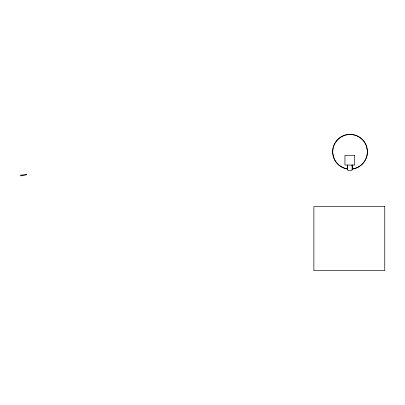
<?xml version="1.0" encoding="UTF-8"?>
<svg xmlns="http://www.w3.org/2000/svg" width="405" height="405" viewBox="0 0 405 405"><rect width="100%" height="100%" fill="white"/><g stroke="black" fill="none" stroke-linecap="round" stroke-linejoin="round"><path stroke-width="0.61" d="M352.082 169.953L352.35 165.063L352.37 169.639L352.37 165.063M20.25 175.891L26.634 174.712M20.68 175.117L26.634 174.677M351.91 165.063L352.461 168.991L352.223 165.063L352.502 169.31M347.368 165.063L347.647 169.31A2.516 1.225 -7.5 0 0 350.163 170.687A2.516 1.225 -7.5 0 0 352.254 168.708M347.647 169.31L347.389 165.063L347.556 169.953L347.515 165.063L347.515 169.639M352.213 169.072A17.364 17.364 0 0 0 366.54 146.362L366.525 146.332A17.359 17.359 0 0 0 332.738 152.862L333.583 157.317A17.364 17.364 0 0 0 347.677 169.042M352.178 168.946A17.359 17.359 0 0 0 367.355 150.695L366.51 146.24A17.364 17.364 0 0 0 344.554 135.24A17.364 17.364 0 0 0 333.548 157.196L333.563 157.226A17.359 17.359 0 0 0 347.647 168.915M354.689 155.333L344.959 155.333L344.959 165.063L354.689 165.063L354.689 155.333M384.75 206.606L313.87 206.606L313.87 270.616L384.75 270.616L384.75 206.606"/></g></svg>
